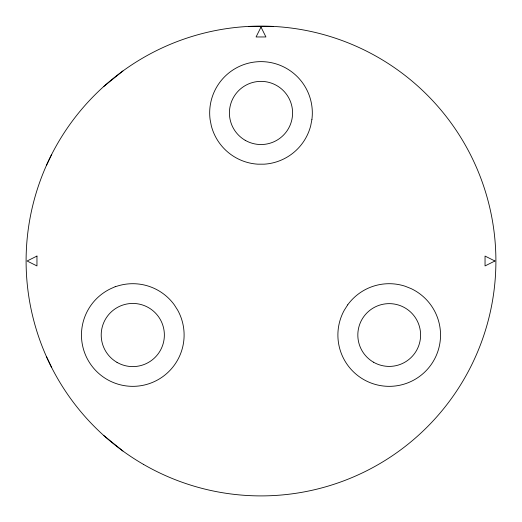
<?xml version="1.0" encoding="UTF-8"?>
<svg xmlns="http://www.w3.org/2000/svg" width="522" height="522" viewBox="0 0 522 522"><rect width="100%" height="100%" fill="white"/><g stroke="black" fill="none" stroke-linecap="round" stroke-linejoin="round"><path stroke-width="0.78" d="M46.406 165.454L51.704 154.355M103.819 86.437L122.931 70.959M248.707 26.42L273.293 26.42M122.931 451.041L103.819 435.563M46.406 356.546L51.704 367.645M311.921 119.388L310.707 125.717A51.326 51.326 0 0 1 264.223 164.176L257.777 164.176A51.326 51.326 0 0 1 211.293 125.717L210.079 119.388A51.326 51.326 0 0 1 261 61.629A51.326 51.326 0 0 1 311.921 119.388M261 27.085L256.067 36.958L265.933 36.958L261 27.085M347.691 304.855L344.239 310.296A51.326 51.326 0 0 0 365.433 380.505A51.326 51.326 0 0 0 435.185 357.844A51.326 51.326 0 0 0 411.062 288.588L405.072 286.213A51.326 51.326 0 0 0 347.691 304.855M36.958 256.067L27.085 261L36.958 265.933L36.958 256.067M494.915 261L485.042 265.933L485.042 256.067L494.915 261M115.205 286.708L110.938 288.588A51.326 51.326 0 0 0 86.815 357.844A51.326 51.326 0 0 0 156.567 380.505A51.326 51.326 0 0 0 177.761 310.296L174.309 304.855A51.326 51.326 0 0 0 116.928 286.213L115.205 286.708M143.55 464.43A234.9 234.9 0 0 0 495.9 261A234.9 234.9 0 0 0 143.55 57.57A234.9 234.9 0 0 0 143.55 464.43M245.209 140.307A31.581 31.581 0 0 0 292.581 112.954A31.581 31.581 0 0 0 245.209 85.601A31.581 31.581 0 0 0 245.209 140.307M117 362.372A31.581 31.581 0 0 0 164.371 335.026A31.581 31.581 0 0 0 117 307.673A31.581 31.581 0 0 0 117 362.372M373.517 362.203A31.385 31.385 0 0 0 420.601 335.026A31.385 31.385 0 0 0 373.517 307.843A31.385 31.385 0 0 0 373.517 362.203"/></g></svg>
